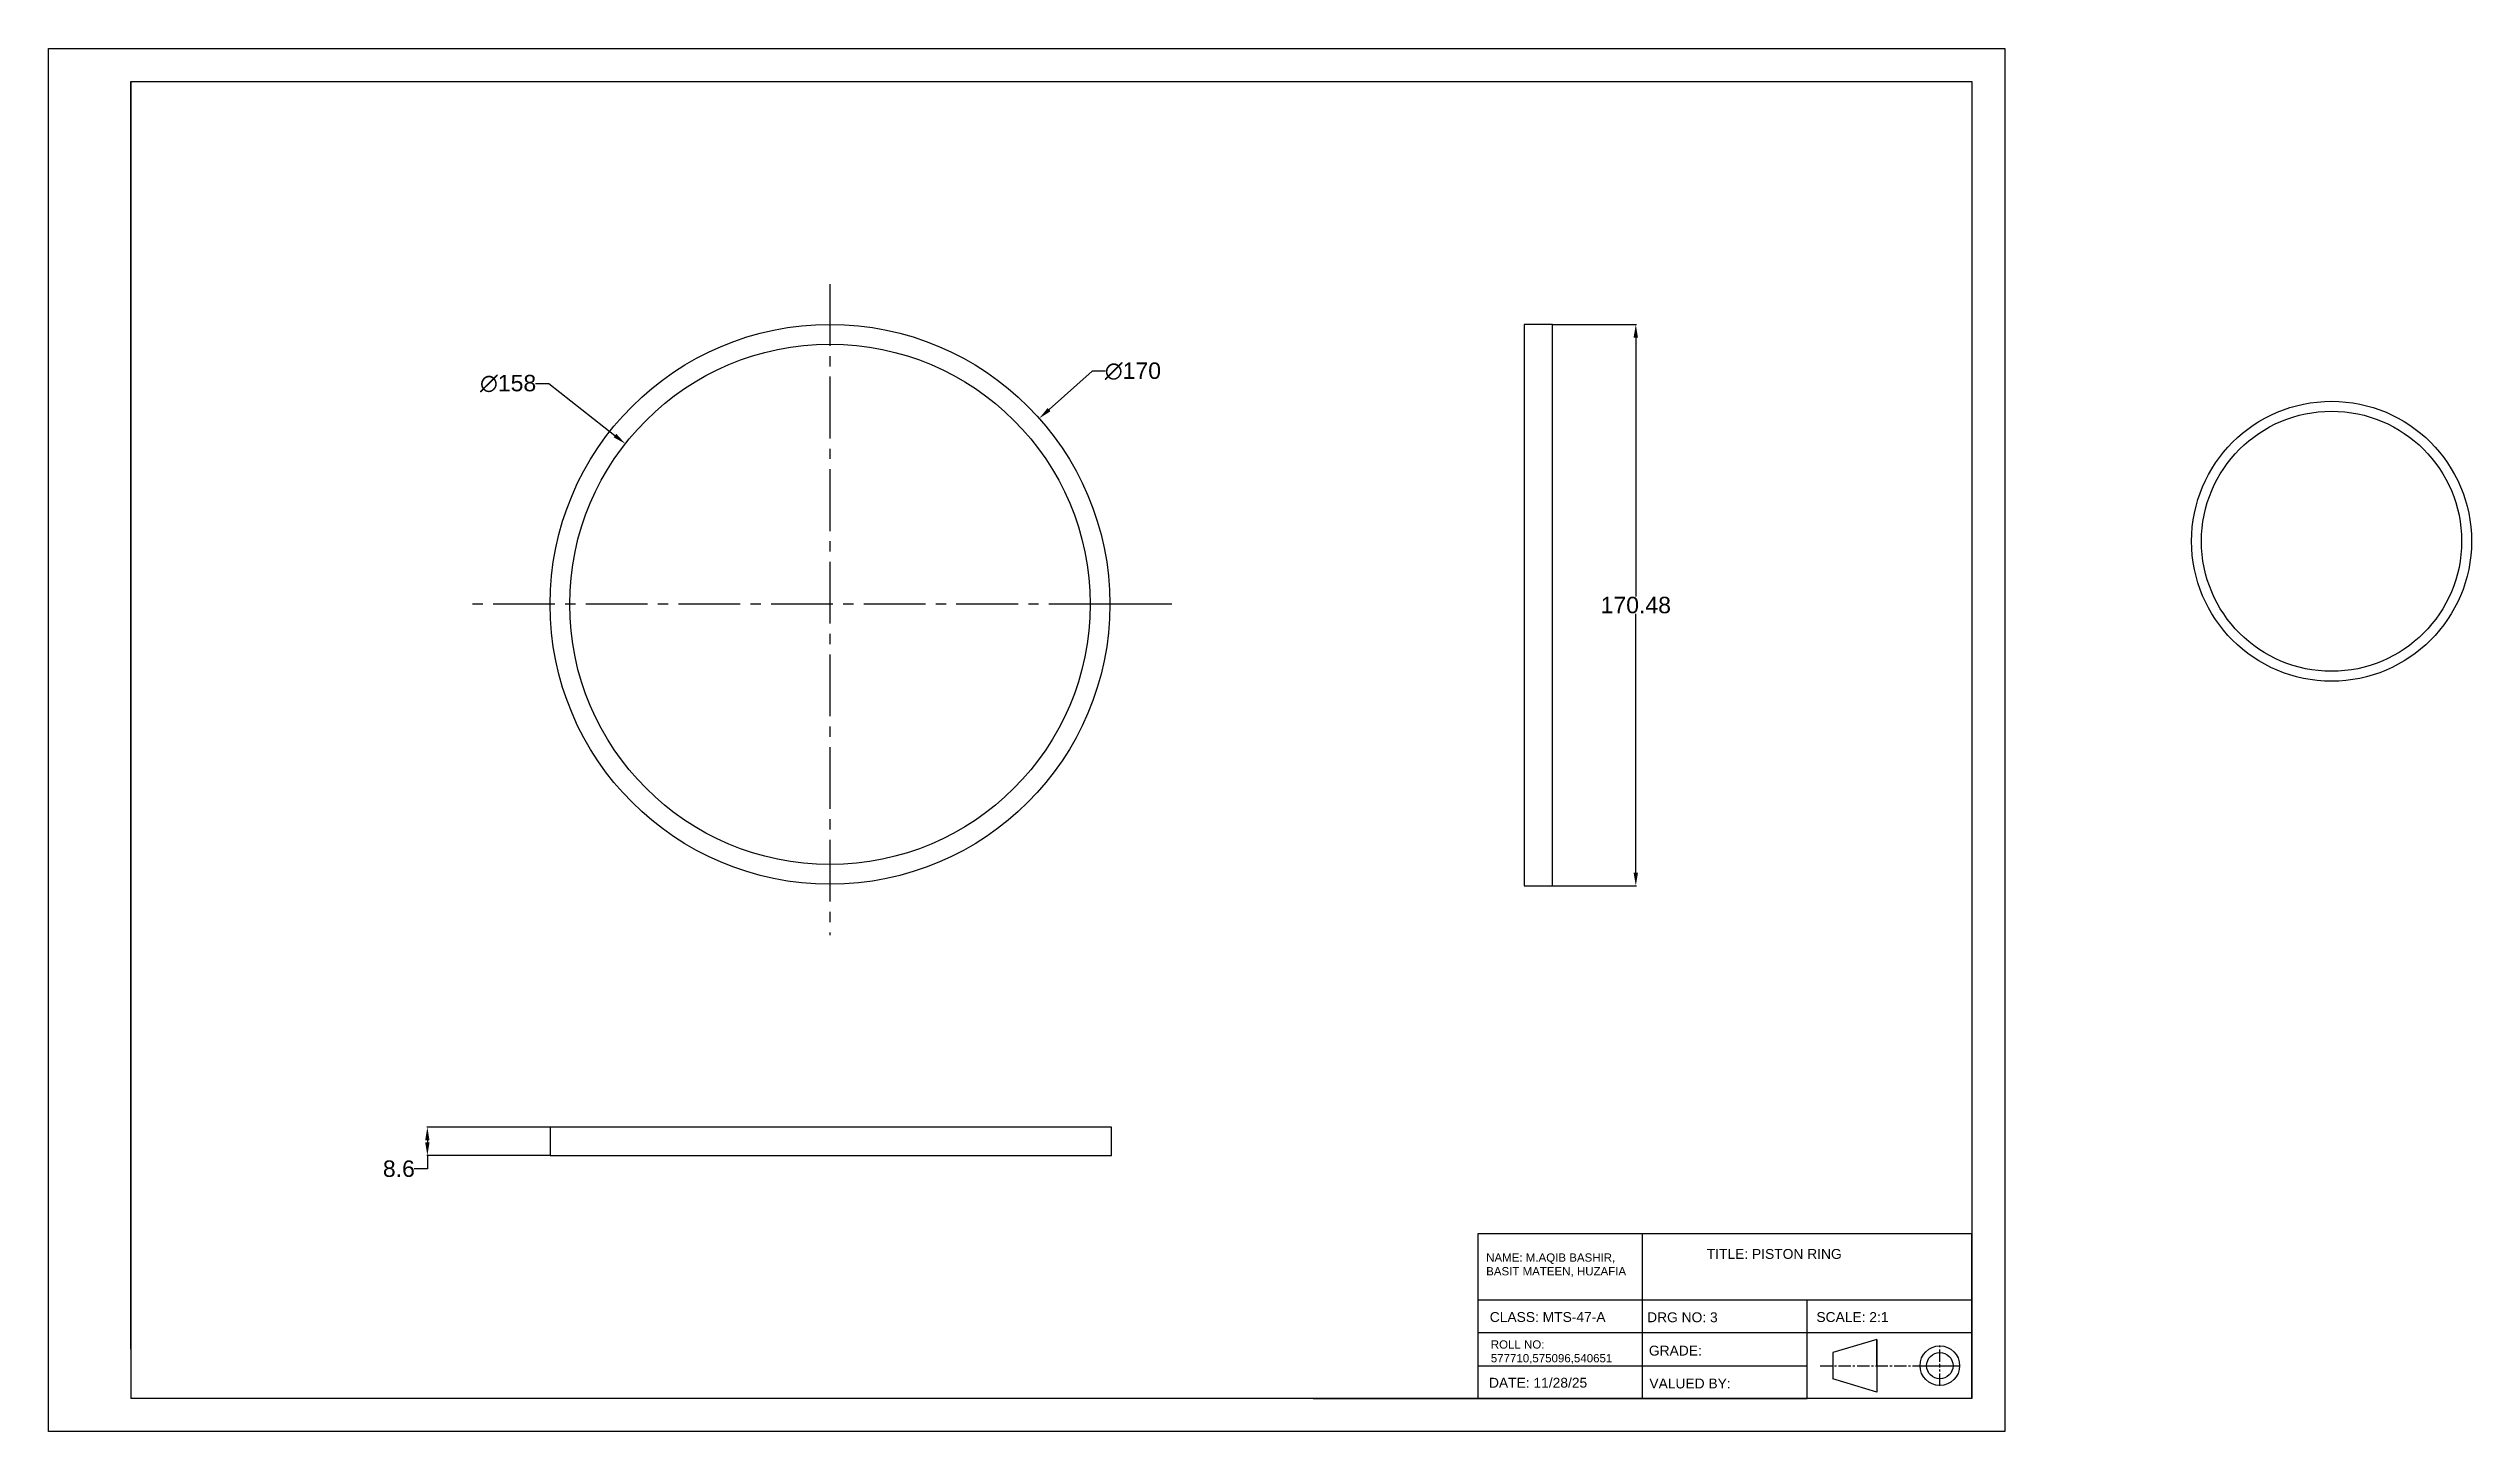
# Model space of a CAD drawing. Header units: millimetres. Extents: x 31 to 767, y 83 to 503.
import ezdxf

# ---------------------------------------------------------------- set-up
doc = ezdxf.new("R2010")
doc.units = ezdxf.units.MM
doc.header["$LTSCALE"] = 5
doc.header["$MEASUREMENT"] = 0
doc.linetypes.add('CENTER2', pattern=[1.125, 0.75, -0.125, 0.125, -0.125])
doc.layers.add('construction lines', color=10, linetype='Continuous')
doc.layers.add('dimesnsions', color=130, linetype='Continuous')
doc.styles.get("Standard").update_dxf_attribs({"font": 'arial.ttf'})
doc.dimstyles.get("Standard").update_dxf_attribs({"dimtxt": 5, "dimasz": 4, "dimexe": 0.18, "dimexo": 0.0625, "dimgap": 0.09, "dimtad": 0, "dimtih": 1, "dimtoh": 1, "dimdec": 4, "dimdsep": 46, "dimtxsty": 'Standard', "dimcen": 0.09, "dimadec": 0, "dimazin": 0, "dimtfac": 1, "dimtdec": 4, "dimtofl": 0, "dimtmove": 0, "dimatfit": 3, "dimfxl": 1, "dimtolj": 1, "dimtzin": 0, "dimarcsym": 0})

# ---------------------------------------------------------------- blocks, each defined once
blk = doc.blocks.new('*D1')
at = {"layer": 'Defpoints', "color": 0, "ltscale": 5, "transparency": 16777216}
for p in [(332.07, 390.2), (204.99, 277.27)]:
    blk.add_point(p, dxfattribs=at)
at = {"layer": 'dimesnsions', "color": 0, "lineweight": -2, "ltscale": 5, "transparency": 16777216}
for p, q in [((348.19, 404.52), (335.06, 392.85)), ((352.19, 404.52), (348.19, 404.52)), ((268.44, 333.73), (268.62, 333.73)), ((268.53, 333.64), (268.53, 333.82))]:
    blk.add_line(p, q, dxfattribs=at)
at = {"layer": 'dimesnsions', "color": 0, "ltscale": 5, "transparency": 16777216}
blk.add_solid([(334.61, 393.35), (335.5, 392.36), (332.07, 390.2)], dxfattribs=at)
at = {"layer": 'dimesnsions', "color": 0, "ltscale": 5, "transparency": 16777216, "insert": (360.51, 404.52), "char_height": 5, "attachment_point": 5}
blk.add_mtext('\\A1;∅170', dxfattribs=at)
blk = doc.blocks.new('*D2')
at = {"layer": 'Defpoints', "color": 0, "ltscale": 5, "transparency": 16777216}
for p in [(206.39, 382.51), (330.67, 284.96)]:
    blk.add_point(p, dxfattribs=at)
at = {"layer": 'dimesnsions', "color": 0, "lineweight": -2, "ltscale": 5, "transparency": 16777216}
for p, q in [((179.14, 400.76), (183.14, 400.76)), ((183.14, 400.76), (203.24, 384.98)), ((268.44, 333.73), (268.62, 333.73)), ((268.53, 333.64), (268.53, 333.82))]:
    blk.add_line(p, q, dxfattribs=at)
at = {"layer": 'dimesnsions', "color": 0, "ltscale": 5, "transparency": 16777216}
blk.add_solid([(203.65, 385.51), (202.83, 384.46), (206.39, 382.51)], dxfattribs=at)
at = {"layer": 'dimesnsions', "color": 0, "ltscale": 5, "transparency": 16777216, "insert": (170.8, 400.76), "char_height": 5, "attachment_point": 5}
blk.add_mtext('\\A1;∅158', dxfattribs=at)
blk = doc.blocks.new('*D3')
at = {"layer": 'Defpoints', "color": 0, "ltscale": 5, "transparency": 16777216}
for p in [(183.53, 174.93), (146.28, 166.33), (183.53, 166.33)]:
    blk.add_point(p, dxfattribs=at)
at = {"layer": 'dimesnsions', "color": 0, "lineweight": -2, "ltscale": 5, "transparency": 16777216}
for p, q in [((183.47, 174.93), (146.1, 174.93)), ((146.28, 170.93), (146.28, 170.33)), ((146.28, 162.33), (142.28, 162.33)), ((183.47, 166.33), (146.1, 166.33)), ((146.28, 166.33), (146.28, 162.33))]:
    blk.add_line(p, q, dxfattribs=at)
at = {"layer": 'dimesnsions', "color": 0, "ltscale": 5, "transparency": 16777216}
for points in [[(145.61, 170.93), (146.94, 170.93), (146.28, 174.93)], [(145.61, 170.33), (146.94, 170.33), (146.28, 166.33)]]:
    blk.add_solid(points, dxfattribs=at)
at = {"layer": 'dimesnsions', "color": 0, "ltscale": 5, "transparency": 16777216, "insert": (137.63, 162.33), "char_height": 5, "attachment_point": 5}
blk.add_mtext('\\A1;8.6', dxfattribs=at)
blk = doc.blocks.new('*D4')
at = {"layer": 'Defpoints', "color": 0, "ltscale": 5, "transparency": 16777216}
for p in [(487.93, 418.73), (487.93, 248.25), (513.21, 248.25)]:
    blk.add_point(p, dxfattribs=at)
at = {"layer": 'dimesnsions', "color": 0, "lineweight": -2, "ltscale": 5, "transparency": 16777216}
for p, q in [((487.99, 418.73), (513.39, 418.73)), ((513.21, 414.73), (513.21, 336.14)), ((513.21, 252.25), (513.21, 330.85)), ((487.99, 248.25), (513.39, 248.25))]:
    blk.add_line(p, q, dxfattribs=at)
at = {"layer": 'dimesnsions', "color": 0, "ltscale": 5, "transparency": 16777216}
for points in [[(512.54, 414.73), (513.87, 414.73), (513.21, 418.73)], [(512.54, 252.25), (513.87, 252.25), (513.21, 248.25)]]:
    blk.add_solid(points, dxfattribs=at)
at = {"layer": 'dimesnsions', "color": 0, "ltscale": 5, "transparency": 16777216, "insert": (513.21, 333.49), "char_height": 5, "attachment_point": 5}
blk.add_mtext('\\A1;170.48', dxfattribs=at)
blk = doc.blocks.new('*U5')
at = {"layer": 'dimesnsions', "color": 0, "linetype": 'CENTER2', "transparency": 16777216}
for p, q in [((-6.12, 0), (-1.2, 0)), ((0, 1.2), (0, 6.12)), ((1.2, 0), (6.12, 0)), ((0, -6.12), (0, -1.2))]:
    blk.add_line(p, q, dxfattribs=at)
at = {"layer": 'dimesnsions', "color": 0, "linetype": 'Continuous', "transparency": 16777216}
for p, q in [((-0.6, 0), (0.6, 0)), ((0, -0.6), (0, 0.6))]:
    blk.add_line(p, q, dxfattribs=at)

msp = doc.modelspace()

# ---------------------------------------------------------------- linework, layer by layer
for p, q in [((56.22999, 477.53467), (56.22999, 492.53467)), ((56.22999, 492.53467), (56.22999, 92.53467)), ((56.22999, 492.53467), (615.22999, 492.53467)), ((615.22999, 492.53467), (615.22999, 92.53467)), ((586.44173, 110.53467), (573.03337, 106.53467)), ((586.44173, 102.53467), (586.44173, 110.53467)), ((586.44173, 110.53467), (586.44173, 94.53467)), ((573.03337, 106.53467), (573.03337, 98.53467)), ((586.44173, 94.53467), (573.03337, 98.53467)), ((615.22999, 92.53467), (56.22999, 92.53467))]:
    msp.add_line(p, q)
at = {"linetype": 'CENTER2'}
msp.add_line((569.14373, 102.53467), (611.53605, 102.53467), dxfattribs=at)
for points in [[(31.22999, 502.53467), (625.22999, 502.53467), (625.22999, 82.53467), (31.22999, 82.53467)], [(479.32999, 248.25467), (487.92999, 248.25467), (487.92999, 418.73467), (479.32999, 418.73467)], [(183.52999, 174.93467), (183.52999, 166.33467), (354.00999, 166.33467), (354.00999, 174.93467)]]:
    msp.add_lwpolyline(points, close=True)
for points in [[(56.22999, 107.53467), (56.22999, 477.53467)], [(615.22999, 92.53467), (615.22999, 142.53467), (465.22999, 142.53467)], [(615.22999, 142.53467), (465.22999, 142.53467), (465.22999, 92.53467), (515.22999, 92.53467), (515.22999, 142.53467)], [(465.22999, 142.53467), (465.22999, 122.53467), (613.13846, 122.53467), (615.22999, 122.53467), (615.22999, 112.53467), (465.22999, 112.53467), (465.22999, 102.53467), (565.22999, 102.53467)], [(565.22999, 142.53467), (515.22999, 142.53467)], [(615.22999, 92.53467), (565.22999, 92.53467), (565.22999, 122.53467)], [(415.22999, 92.53467), (565.22999, 92.53467)]]:
    msp.add_lwpolyline(points)
for centre, radius in [((268.52999, 333.73467), 85), ((268.52999, 333.73467), 79), ((724.47538, 352.89054), 42.5), ((724.47538, 352.89054), 39.5), ((605.52655, 102.53467), 6), ((605.52655, 102.53467), 4)]:
    msp.add_circle(centre, radius)
at = {"layer": 'construction lines', "color": 4, "linetype": 'CENTER2', "ltscale": 5}
msp.add_line((268.52999, 430.99832), (268.52999, 233.28463), dxfattribs=at)
at = {"layer": 'dimesnsions', "linetype": 'CENTER2', "ltscale": 5}
msp.add_lwpolyline([(372.31343, 333.73467), (353.76999, 333.73467), (157.05795, 333.73467)], dxfattribs=at)

# ---------------------------------------------------------------- block references
at = {"layer": 'dimesnsions', "color": 0, "linetype": 'CENTER2'}
msp.add_blockref('*U5', (605.52655, 102.53467), dxfattribs=at)

# ---------------------------------------------------------------- texts
at = {"attachment_point": 1}
for s, insert, char_height in [('NAME: M.AQIB BASHIR,  BASIT MATEEN, HUZAFIA', (467.77617, 136.62486), 2.5), ('TITLE: PISTON RING', (534.75941, 137.96942), 3), ('CLASS: MTS-47-A', (468.8656, 118.81219), 3), ('DRG NO: 3', (516.65187, 118.73396), 3), ('SCALE: 2:1', (568.04939, 118.80135), 3), ('ROLL NO: 577710,575096,540651', (469.17951, 110.22935), 2.5), ('GRADE:', (517.18541, 108.60377), 3), ('DATE: 11/28/25', (468.63415, 98.8544), 3), ('VALUED BY:', (517.33784, 98.6259), 3)]:
    msp.add_mtext_dynamic_manual_height_columns(s, width=50, gutter_width=1, heights=[0], dxfattribs=dict(at, insert=insert, char_height=char_height))

# ---------------------------------------------------------------- dimensions: what is measured, and where the dimension line sits
at = {"layer": 'dimesnsions', "ltscale": 5}
for base, p1, p2, picture, middle in [((513.20828, 248.25467), (487.92999, 418.73467), (487.92999, 248.25467), '*D4', (513.20828, 333.49467)), ((146.27586, 166.33467), (183.52999, 174.93467), (183.52999, 166.33467), '*D3', (137.63265, 162.33467))]:
    dim = msp.add_linear_dim(base=base, p1=p1, p2=p2, angle=90, dimstyle='Standard', dxfattribs=at)
    dim.commit()
    dim.dimension.update_dxf_attribs({"geometry": picture, "text_midpoint": middle})
for p1, p2, picture, middle in [((204.99317, 277.27165), (332.06681, 390.19769), '*D1', (360.51208, 404.52324)), ((330.67392, 284.95833), (206.38605, 382.51101), '*D2', (170.80222, 400.756))]:
    dim = msp.add_diameter_dim_2p(p1=p1, p2=p2, dimstyle='Standard', dxfattribs=at)
    dim.commit()
    dim.dimension.update_dxf_attribs({"geometry": picture, "text_midpoint": middle, "dimtype": 163})

doc.saveas('drawing.dxf')
